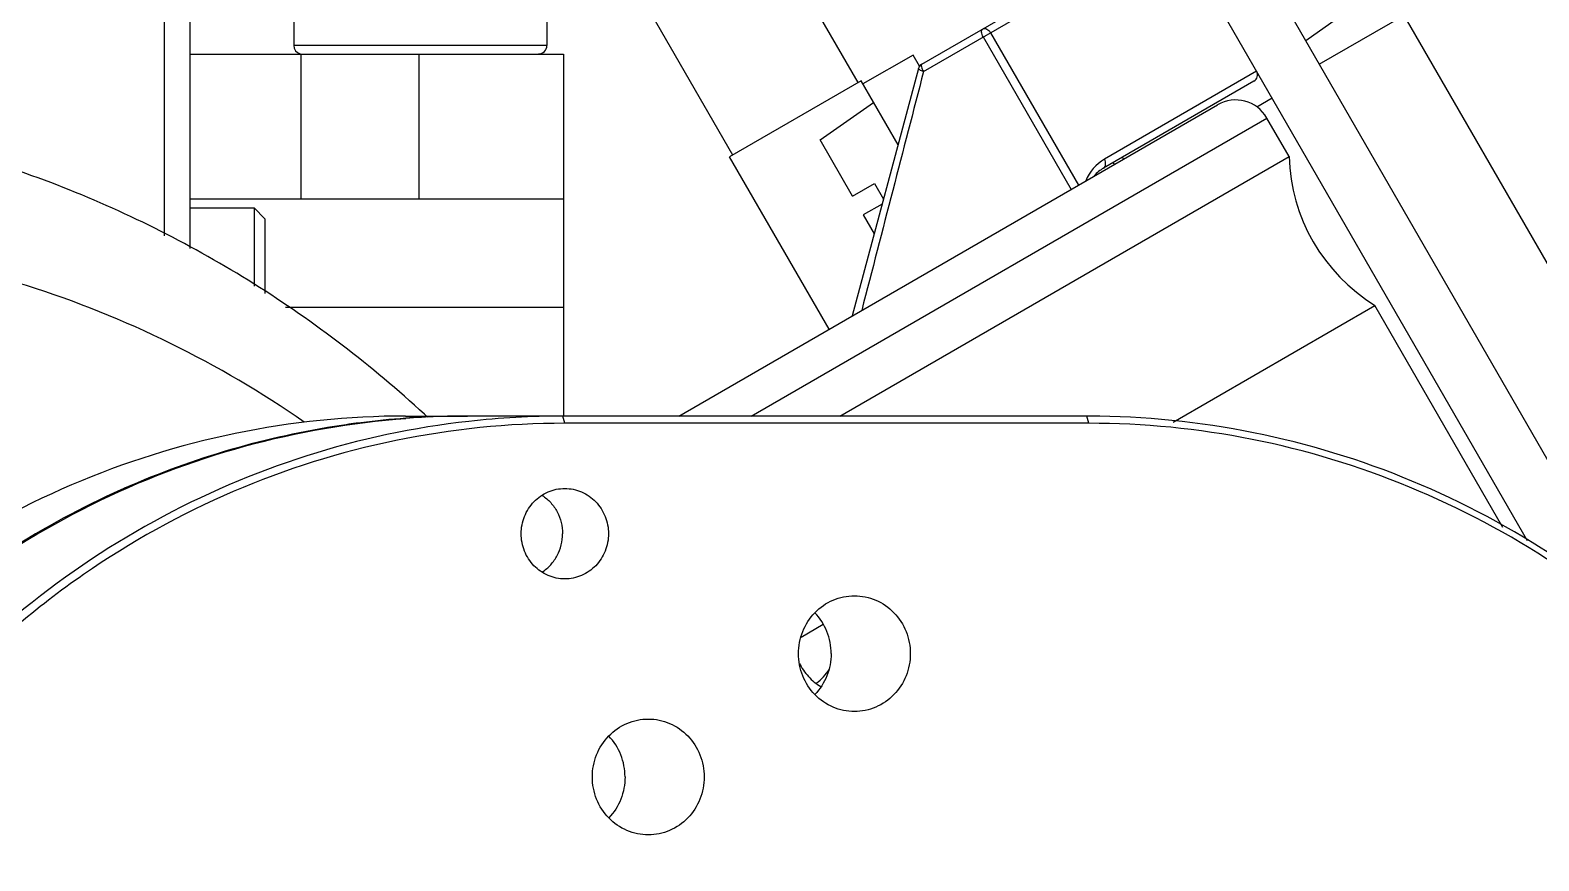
# Model space of a CAD drawing. Header units: millimetres. Extents: x 0 to 841, y 0 to 594.
# Drawn here: x 584.05 to 604.91, y 238.41 to 249.88 of the extents above; entities that cross this region are included whole.
import ezdxf

# ---------------------------------------------------------------- set-up
doc = ezdxf.new("R2010")
doc.units = ezdxf.units.MM
doc.header["$LTSCALE"] = 46.255
doc.layers.get('0').update_dxf_attribs({"linetype": 'CONTINUOUS'})
doc.layers.add('AXIS', color=7, linetype='CONTINUOUS')

msp = doc.modelspace()

# ---------------------------------------------------------------- linework, layer by layer
at = {"color": 7, "linetype": 'CONTINUOUS'}
for p, q in [((595.498, 249.16), (593.698, 252.278)), ((601.835, 252.184), (611.835, 234.863)), ((599.573, 251.802), (604.748, 242.838)), ((606.323, 241.709), (600.416, 251.942)), ((587.697, 251.355), (587.697, 249.673)), ((591.197, 251.355), (591.197, 249.673)), ((596.379, 249.416), (599.721, 251.345)), ((593.766, 248.16), (591.966, 251.278)), ((596.404, 249.314), (599.858, 251.308)), ((585.907, 250.355), (585.907, 247.045)), ((586.26, 250.355), (586.26, 246.868)), ((602.428, 250.256), (601.688, 249.738)), ((601.875, 249.414), (603.045, 250.089)), ((591.197, 249.673), (587.697, 249.673)), ((597.229, 249.791), (598.444, 247.686)), ((597.331, 249.85), (598.547, 247.745)), ((586.26, 249.555), (591.424, 249.555)), ((587.799, 247.555), (587.799, 249.555)), ((589.424, 249.555), (589.424, 247.555)), ((591.424, 249.555), (591.424, 244.555)), ((596.259, 249.542), (595.566, 249.142)), ((596.348, 249.387), (596.259, 249.542)), ((596.333, 249.355), (595.417, 245.938)), ((601.008, 249.317), (598.904, 248.102)), ((595.541, 249.185), (593.722, 248.135)), ((596.051, 248.302), (595.541, 249.185)), ((600.971, 249.18), (598.893, 247.98)), ((593.021, 244.555), (600.467, 248.854)), ((594.973, 248.369), (595.713, 248.887)), ((601.223, 248.944), (601.01, 248.821)), ((594.021, 244.555), (601.15, 248.671)), ((595.421, 247.592), (594.973, 248.369)), ((595.097, 245.754), (593.722, 248.135)), ((595.246, 244.555), (601.456, 248.14)), ((599.022, 248.055), (599.038, 248.029)), ((599.168, 248.104), (599.152, 248.13)), ((595.421, 247.592), (595.724, 247.767)), ((595.724, 247.767), (595.849, 247.551)), ((586.26, 247.555), (591.424, 247.555)), ((586.26, 247.43), (587.149, 247.43)), ((587.149, 247.43), (587.299, 247.28)), ((587.149, 247.43), (587.149, 246.348)), ((595.831, 247.483), (595.571, 247.333)), ((587.299, 247.28), (587.299, 246.246)), ((595.571, 247.333), (595.721, 247.073)), ((591.424, 246.055), (587.582, 246.055)), ((599.853, 244.472), (602.643, 246.083)), ((598.663, 244.555), (590.111, 244.555)), ((591.444, 244.455), (591.418, 244.555)), ((598.689, 244.455), (591.444, 244.455)), ((598.689, 244.455), (598.663, 244.555)), ((598.696, 244.555), (598.663, 244.555)), ((594.711, 241.503), (595.016, 241.68))]:
    msp.add_line(p, q, dxfattribs=at)
for centre, radius, start, end in [((587.815, 249.673), 0.117, 180, 255), ((591.08, 249.673), 0.117, 270, 360), ((596.429, 249.329), 0.1, 120, 165), ((600.921, 249.267), 0.1, 300, 30), ((600.717, 248.421), 0.5, 30, 120), ((599.204, 247.582), 0.6, 119.9981, 158.1729), ((603.955, 248.212), 2.5, 181.6424, 238.3576), ((599.143, 247.547), 0.5, 120.0026, 139.466), ((590.112, 232.886), 11.669, 90.0025, 94.2528), ((578.414, 232.515), 16.388, 47.1956, 47.4089), ((591.419, 232.874), 11.681, 90.0049, 96.4074)]:
    msp.add_arc(centre, radius, start, end, dxfattribs=at)
for points, knots in [([(597.229, 249.791), (597.223, 249.802), (597.212, 249.824), (597.203, 249.861), (597.207, 249.894), (597.22, 249.901)], [0, 0, 0, 0, 0.328567, 0.619469, 1, 1, 1, 1]), ([(597.22, 249.901), (597.228, 249.906), (597.249, 249.911), (597.28, 249.902), (597.309, 249.881), (597.325, 249.861), (597.331, 249.85)], [0, 0, 0, 0, 0.209467, 0.444656, 0.71203, 1, 1, 1, 1]), ([(596.404, 249.314), (596.262, 248.767), (595.976, 247.667), (595.692, 246.566), (595.549, 246.013)], [0, 0, 0, 0, 0.497327, 1, 1, 1, 1]), ([(596.403, 249.314), (596.385, 249.32), (596.361, 249.329), (596.338, 249.343), (596.332, 249.352), (596.333, 249.355)], [0, 0, 0, 0, 0.678742, 0.888747, 1, 1, 1, 1]), ([(596.379, 249.416), (596.375, 249.413), (596.371, 249.399), (596.378, 249.364), (596.391, 249.334), (596.403, 249.314)], [0, 0, 0, 0, 0.128397, 0.347007, 1, 1, 1, 1]), ([(589.505, 244.58), (588.776, 245.25), (587.197, 246.457), (584.546, 247.797), (581.703, 248.62), (579.74, 248.805), (578.762, 248.805)], [0, 0, 0, 0, 0.251736, 0.502058, 0.751314, 1, 1, 1, 1]), ([(598.893, 247.98), (598.901, 247.985), (598.915, 248), (598.923, 248.032), (598.92, 248.067), (598.91, 248.091), (598.904, 248.102)], [0, 0, 0, 0, 0.209467, 0.444656, 0.71203, 1, 1, 1, 1]), ([(587.841, 244.471), (586.669, 245.285), (584.076, 246.565), (581.215, 247.005), (579.798, 247.005)], [0, 0, 0, 0, 0.501444, 1, 1, 1, 1]), ([(589.247, 219.587), (588.495, 219.643), (586.996, 219.902), (584.862, 220.717), (582.913, 221.928), (581.216, 223.494), (579.832, 225.359), (578.808, 227.457), (578.179, 229.715), (577.967, 232.055), (578.179, 234.395), (578.808, 236.653), (579.832, 238.751), (581.216, 240.616), (582.913, 242.182), (584.862, 243.393), (586.996, 244.208), (588.495, 244.467), (589.247, 244.523)], [0, 0, 0, 0, 0.061424, 0.123047, 0.184987, 0.247314, 0.310043, 0.373132, 0.436494, 0.5, 0.563506, 0.626867, 0.689957, 0.752686, 0.815013, 0.876953, 0.938576, 1, 1, 1, 1]), ([(590.116, 244.482), (589.358, 244.397), (587.851, 244.076), (585.726, 243.163), (583.804, 241.853), (582.157, 240.192), (580.843, 238.24), (579.907, 236.068), (579.383, 233.752), (579.29, 231.376), (579.63, 229.025), (580.392, 226.781), (581.549, 224.725), (583.059, 222.931), (584.87, 221.464), (586.917, 220.375), (589.126, 219.706), (590.656, 219.555), (591.418, 219.555)], [0, 0, 0, 0, 0.061464, 0.12316, 0.185197, 0.247633, 0.310471, 0.373656, 0.437084, 0.500619, 0.564112, 0.627416, 0.690413, 0.753025, 0.815229, 0.877061, 0.938606, 1, 1, 1, 1]), ([(591.444, 244.455), (590.661, 244.455), (589.089, 244.295), (586.826, 243.583), (584.741, 242.427), (582.915, 240.874), (581.417, 238.982), (580.305, 236.826), (579.621, 234.487), (579.39, 232.055), (579.621, 229.623), (580.305, 227.284), (581.417, 225.128), (582.915, 223.236), (584.741, 221.683), (586.826, 220.527), (589.089, 219.815), (590.661, 219.655), (591.444, 219.655)], [0, 0, 0, 0, 0.061433, 0.123029, 0.18493, 0.247223, 0.309939, 0.373043, 0.436442, 0.5, 0.563558, 0.626957, 0.690061, 0.752777, 0.81507, 0.876971, 0.938567, 1, 1, 1, 1]), ([(599.999, 219.729), (600.751, 219.815), (602.244, 220.136), (604.35, 221.043), (606.254, 222.345), (607.885, 223.994), (609.186, 225.931), (610.112, 228.086), (610.629, 230.382), (610.72, 232.738), (610.381, 235.069), (609.624, 237.293), (608.476, 239.331), (606.978, 241.109), (605.182, 242.564), (603.152, 243.642), (600.962, 244.306), (599.444, 244.455), (598.689, 244.455)], [0, 0, 0, 0, 0.061465, 0.123163, 0.185201, 0.247639, 0.310479, 0.373665, 0.437093, 0.500628, 0.56412, 0.627423, 0.690418, 0.753028, 0.815232, 0.877062, 0.938607, 1, 1, 1, 1]), ([(599.999, 219.632), (600.756, 219.719), (602.259, 220.044), (604.378, 220.959), (606.294, 222.271), (607.935, 223.932), (609.245, 225.882), (610.177, 228.051), (610.699, 230.363), (610.791, 232.734), (610.452, 235.082), (609.693, 237.321), (608.54, 239.374), (607.034, 241.167), (605.228, 242.635), (603.187, 243.725), (600.984, 244.398), (599.456, 244.553), (598.696, 244.555)], [0, 0, 0, 0, 0.061465, 0.123162, 0.1852, 0.247638, 0.310476, 0.37366, 0.437087, 0.500621, 0.564111, 0.627414, 0.69041, 0.753022, 0.815228, 0.877061, 0.938607, 1, 1, 1, 1]), ([(591.132, 243.459), (591.175, 243.43), (591.255, 243.363), (591.345, 243.234), (591.401, 243.087), (591.414, 242.982), (591.414, 242.93)], [0, 0, 0, 0, 0.247243, 0.496627, 0.747789, 1, 1, 1, 1]), ([(591.132, 242.401), (591.175, 242.43), (591.255, 242.497), (591.345, 242.626), (591.401, 242.773), (591.414, 242.878), (591.414, 242.93)], [0, 0, 0, 0, 0.247243, 0.496627, 0.747789, 1, 1, 1, 1])]:
    msp.add_open_spline(points, degree=3, knots=knots, dxfattribs=at)
at = {"layer": 'AXIS', "color": 7, "linetype": 'CONTINUOUS'}
for p, q in [((601.456, 248.14), (601.15, 248.671)), ((604.414, 243.016), (602.643, 246.083)), ((589.244, 244.555), (590.086, 244.555)), ((590.086, 244.555), (590.101, 244.555)), ((591.418, 244.555), (590.111, 244.555))]:
    msp.add_line(p, q, dxfattribs=at)
for centre, radius, start, end in [((590.088, 232.869), 11.686, 97.185, 98.5251), ((590.086, 232.882), 11.673, 94.1288, 97.1848), ((590.086, 232.884), 11.671, 90.0015, 94.1285), ((590.106, 232.785), 11.772, 98.551, 113.7912), ((590.14, 232.702), 11.862, 113.781, 114.0546)]:
    msp.add_arc(centre, radius, start, end, dxfattribs=at)
for points, knots in [([(589.244, 244.555), (588.455, 244.555), (586.87, 244.393), (584.589, 243.676), (582.487, 242.511), (580.646, 240.945), (579.136, 239.038), (578.015, 236.864), (577.326, 234.506), (577.093, 232.055), (577.326, 229.604), (578.015, 227.246), (579.136, 225.072), (580.646, 223.165), (582.487, 221.599), (584.589, 220.434), (586.87, 219.717), (588.455, 219.555), (589.244, 219.555)], [0, 0, 0, 0, 0.061433, 0.123031, 0.184931, 0.247224, 0.30994, 0.373043, 0.436442, 0.5, 0.563558, 0.626957, 0.69006, 0.752776, 0.815069, 0.876969, 0.938567, 1, 1, 1, 1]), ([(585.305, 243.534), (584.767, 243.293), (583.722, 242.73), (582.295, 241.662), (581.032, 240.392), (579.602, 238.463), (578.352, 235.681), (577.841, 232.055), (578.352, 228.428), (579.603, 225.646), (581.032, 223.718), (582.296, 222.447), (583.723, 221.379), (584.768, 220.816), (585.306, 220.576)], [0, 0, 0, 0, 0.061622, 0.123526, 0.185739, 0.248262, 0.373797, 0.5, 0.626204, 0.751739, 0.814261, 0.876474, 0.938378, 1, 1, 1, 1]), ([(590.841, 242.93), (590.841, 243.011), (590.872, 243.175), (591.005, 243.382), (591.206, 243.522), (591.366, 243.555), (591.444, 243.555)], [0, 0, 0, 0, 0.254016, 0.505661, 0.754016, 1, 1, 1, 1]), ([(591.444, 243.555), (591.523, 243.555), (591.683, 243.522), (591.883, 243.382), (592.017, 243.175), (592.048, 243.011), (592.048, 242.93)], [0, 0, 0, 0, 0.245984, 0.494339, 0.745984, 1, 1, 1, 1]), ([(591.444, 242.305), (591.366, 242.305), (591.206, 242.338), (591.005, 242.478), (590.872, 242.685), (590.841, 242.849), (590.841, 242.93)], [0, 0, 0, 0, 0.245984, 0.494339, 0.745984, 1, 1, 1, 1]), ([(592.048, 242.93), (592.048, 242.849), (592.017, 242.685), (591.883, 242.478), (591.683, 242.338), (591.523, 242.305), (591.444, 242.305)], [0, 0, 0, 0, 0.254016, 0.505661, 0.754016, 1, 1, 1, 1]), ([(594.675, 241.273), (594.675, 241.377), (594.715, 241.586), (594.886, 241.852), (595.143, 242.031), (595.347, 242.073), (595.448, 242.073)], [0, 0, 0, 0, 0.254009, 0.505662, 0.754017, 1, 1, 1, 1]), ([(595.448, 242.073), (595.549, 242.073), (595.753, 242.031), (596.01, 241.852), (596.181, 241.586), (596.221, 241.377), (596.221, 241.273)], [0, 0, 0, 0, 0.245983, 0.494338, 0.745991, 1, 1, 1, 1]), ([(595.127, 241.273), (595.127, 241.377), (595.088, 241.585), (594.973, 241.764), (594.902, 241.838)], [0, 0, 0, 0, 0.502337, 1, 1, 1, 1]), ([(595.448, 240.473), (595.347, 240.473), (595.143, 240.516), (594.886, 240.695), (594.715, 240.96), (594.675, 241.169), (594.675, 241.273)], [0, 0, 0, 0, 0.245983, 0.494338, 0.745991, 1, 1, 1, 1]), ([(594.687, 241.143), (594.719, 241.076), (594.803, 240.95), (594.921, 240.855), (594.985, 240.818)], [0, 0, 0, 0, 0.502584, 1, 1, 1, 1]), ([(595.127, 241.273), (595.127, 241.17), (595.088, 240.961), (594.973, 240.783), (594.902, 240.709)], [0, 0, 0, 0, 0.502337, 1, 1, 1, 1]), ([(596.221, 241.273), (596.221, 241.169), (596.181, 240.96), (596.01, 240.695), (595.753, 240.516), (595.549, 240.473), (595.448, 240.473)], [0, 0, 0, 0, 0.254009, 0.505662, 0.754017, 1, 1, 1, 1]), ([(591.825, 239.57), (591.825, 239.674), (591.865, 239.883), (592.036, 240.149), (592.293, 240.328), (592.497, 240.37), (592.598, 240.37)], [0, 0, 0, 0, 0.254009, 0.505662, 0.754017, 1, 1, 1, 1]), ([(592.598, 240.37), (592.699, 240.37), (592.903, 240.328), (593.16, 240.149), (593.331, 239.883), (593.371, 239.674), (593.371, 239.57)], [0, 0, 0, 0, 0.245983, 0.494338, 0.745991, 1, 1, 1, 1]), ([(592.277, 239.57), (592.277, 239.674), (592.238, 239.882), (592.123, 240.061), (592.052, 240.135)], [0, 0, 0, 0, 0.502337, 1, 1, 1, 1]), ([(592.598, 238.77), (592.497, 238.77), (592.293, 238.812), (592.036, 238.991), (591.865, 239.257), (591.825, 239.466), (591.825, 239.57)], [0, 0, 0, 0, 0.245983, 0.494338, 0.745991, 1, 1, 1, 1]), ([(592.277, 239.57), (592.277, 239.466), (592.238, 239.258), (592.123, 239.079), (592.052, 239.005)], [0, 0, 0, 0, 0.502337, 1, 1, 1, 1]), ([(593.371, 239.57), (593.371, 239.466), (593.331, 239.257), (593.16, 238.991), (592.903, 238.812), (592.699, 238.77), (592.598, 238.77)], [0, 0, 0, 0, 0.254009, 0.505662, 0.754017, 1, 1, 1, 1])]:
    msp.add_open_spline(points, degree=3, knots=knots, dxfattribs=at)
msp.add_open_spline([(594.921, 240.865), (594.992, 240.918), (595.054, 240.985), (595.102, 241.06)], degree=3, dxfattribs=at)

doc.saveas('drawing.dxf')
